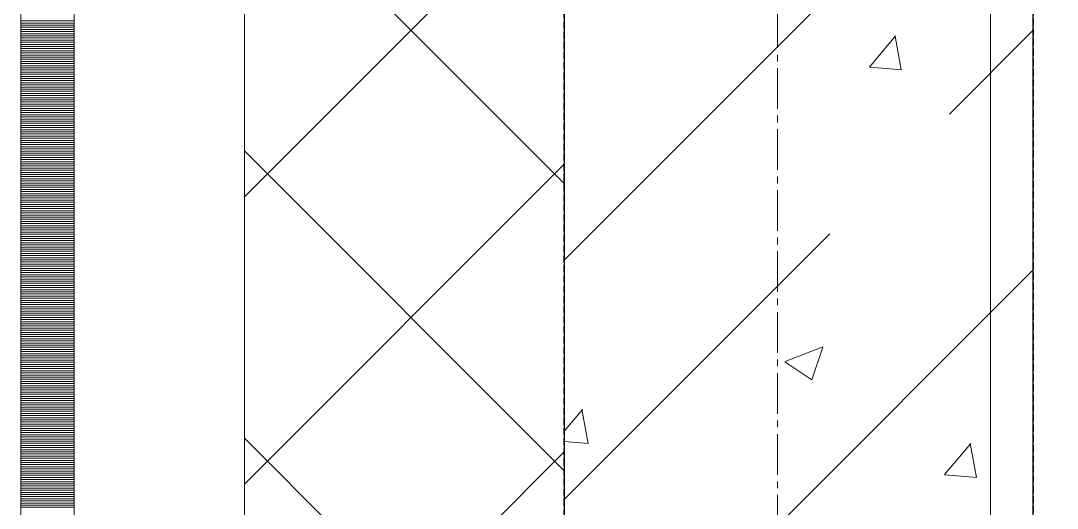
# Model space of a CAD drawing. Header units: millimetres. Extents: x 470010 to 1231400, y -134005 to 421770.
# Drawn here: x 806167.7 to 806654, y 140945.6 to 141174.1 of the extents above; entities that cross this region are included whole.
import ezdxf
from ezdxf.enums import TextEntityAlignment as Align

# ---------------------------------------------------------------- set-up
doc = ezdxf.new("R2010")
doc.units = ezdxf.units.MM
for name, pattern in [('CENTER2', [28.575, 19.05, -3.175, 3.175, -3.175]), ('DASHED', [19.05, 12.7, -6.35]), ('HIDDEN2', [4.7625, 3.175, -1.5875])]:
    doc.linetypes.add(name, pattern=pattern)
doc.layers.get('Defpoints').update_dxf_attribs({"color": 140})
doc.layers.add('АР_Делит', color=120, linetype='Continuous', lineweight=0, plot=False)
for name, color, linetype, lineweight in [('АР_Колонны', 70, 'Continuous', 30), ('АР_Стены ЖБ', 7, 'Continuous', 35), ('АР_Стены ПЕНОблок', 52, 'Continuous', 20), ('АР_Тонкая', 254, 'Continuous', 5), ('АР_Утеплитель', 31, 'Continuous', 0), ('АР_Штриховка', 8, 'Continuous', 0)]:
    doc.layers.add(name, color=color, linetype=linetype, lineweight=lineweight)
doc.layers.add('РД_Оси_100', color=7, linetype='Continuous', lineweight=0, true_color=0x525252)
doc.styles.add('style1', font='ARIALN.TTF')

# ---------------------------------------------------------------- blocks, each defined once
blk = doc.blocks.new('СОШ_2200_АР_ОСИ_М100_28.05.24')
at = {"layer": 'АР_Делит', "color": 251, "linetype": 'DASHED', "true_color": 0x636466}
blk.add_lwpolyline([(114955, 135155), (114955, -355), (93595.036, -355), (93595.036, 13855), (94145, 13855), (94145, 68320), (66055, 68320), (66055, 13857.73), (83455, 13857.73), (83455, -355), (45245, -355), (45245, 13145), (44695, 13145), (44695, 26755), (45245, 26755), (45245, 68320), (20455, 68320), (20455, 26755), (27955, 26755), (27955, 13145), (-355, 13145), (-355, 100855)], dxfattribs=at)
at = {"layer": 'РД_Оси_100', "color": 251, "linetype": 'CENTER2', "true_color": 0x636466}
blk.add_line((0, -6155), (0, 139938.679), dxfattribs=at)
blk = doc.blocks.new('A$C9108343f')
at = {"layer": 'АР_Колонны', "color": 18, "linetype": 'HIDDEN2', "lineweight": 25, "true_color": 0x000000}
for p, q in [((140704.09, 240979.49), (140704.09, 241879.49)), ((140924.09, 241879.49), (140924.09, 240979.49))]:
    blk.add_line(p, q, dxfattribs=at)
at = {"layer": 'АР_Колонны', "color": 18, "linetype": 'Continuous', "lineweight": 15, "true_color": 0x000000}
for p, q in [((140704.09, 241879.49), (140704.09, 240979.49)), ((140704.09, 241879.49), (140704.09, 240979.49)), ((140924.09, 240979.49), (140924.09, 241879.49)), ((140924.09, 240979.49), (140924.09, 241879.49))]:
    blk.add_line(p, q, dxfattribs=at)
at = {"layer": 'АР_Стены ЖБ', "color": 18, "linetype": 'Continuous', "lineweight": 30, "true_color": 0x000000}
for p, q in [((140704.09, 241879.49), (140704.09, 240979.49)), ((140924.09, 240979.49), (140924.09, 241879.49))]:
    blk.add_line(p, q, dxfattribs=at)
at = {"layer": 'АР_Стены ПЕНОблок', "color": 18, "linetype": 'Continuous', "lineweight": 20, "true_color": 0x000000}
for p, q in [((140704.09, 313879.49), (140704.09, 237679.49)), ((140904.09, 237679.49), (140904.09, 313879.49))]:
    blk.add_line(p, q, dxfattribs=at)
at = {"layer": 'АР_Тонкая', "color": 18, "linetype": 'Continuous', "lineweight": 5, "true_color": 0x000000}
for p, q in [((140449.09, 313879.49), (140449.09, 237679.49)), ((140474.09, 313879.49), (140474.09, 237679.49)), ((140474.09, 237679.49), (140474.09, 313879.49)), ((140554.09, 237679.49), (140554.09, 313879.49))]:
    blk.add_line(p, q, dxfattribs=at)
at = {"layer": 'АР_Утеплитель', "color": 18, "linetype": 'Continuous', "lineweight": 0, "true_color": 0x000000}
for p, q in [((140554.09, 313879.49), (140554.09, 237679.49)), ((140704.09, 237679.49), (140704.09, 313879.49))]:
    blk.add_line(p, q, dxfattribs=at)
at = {"layer": 'АР_Штриховка', "color": 18, "linetype": 'Continuous', "lineweight": 5, "true_color": 0x000000}
for p, q in [((140704.09, 241428.12), (140924.09, 241648.12)), ((140884.81, 241496.58), (140924.09, 241535.87)), ((140856.74, 241468.52), (140856.74, 241468.52)), ((140704.09, 241315.87), (140828.68, 241440.45)), ((140704.09, 241203.61), (140924.09, 241423.61))]:
    blk.add_line(p, q, dxfattribs=at)
at = {"layer": 'АР_Штриховка', "color": 18, "linetype": 'Continuous', "lineweight": 0, "true_color": 0x000000}
for p, q in [((140704.09, 241464.01), (140554.09, 241614.01)), ((140554.09, 241457.72), (140704.09, 241607.72)), ((140449.09, 241540.24), (140474.09, 241540.24)), ((140449.09, 241539.24), (140474.09, 241539.24)), ((140449.09, 241538.24), (140474.09, 241538.24)), ((140449.09, 241537.24), (140474.09, 241537.24)), ((140449.09, 241536.24), (140474.09, 241536.24)), ((140449.09, 241535.24), (140474.09, 241535.24)), ((140449.09, 241534.24), (140474.09, 241534.24)), ((140449.09, 241533.24), (140474.09, 241533.24)), ((140449.09, 241532.24), (140474.09, 241532.24)), ((140847.28, 241518.61), (140859.53, 241533.2)), ((140862.22, 241517.23), (140859.28, 241533.15)), ((140449.09, 241531.24), (140474.09, 241531.24)), ((140449.09, 241530.24), (140474.09, 241530.24)), ((140449.09, 241529.24), (140474.09, 241529.24)), ((140449.09, 241528.24), (140474.09, 241528.24)), ((140449.09, 241527.24), (140474.09, 241527.24)), ((140449.09, 241526.24), (140474.09, 241526.24)), ((140449.09, 241525.24), (140474.09, 241525.24)), ((140449.09, 241524.24), (140474.09, 241524.24)), ((140449.09, 241523.24), (140474.09, 241523.24)), ((140449.09, 241522.24), (140474.09, 241522.24)), ((140449.09, 241521.24), (140474.09, 241521.24)), ((140449.09, 241520.24), (140474.09, 241520.24)), ((140449.09, 241519.24), (140474.09, 241519.24)), ((140449.09, 241518.24), (140474.09, 241518.24)), ((140449.09, 241517.24), (140474.09, 241517.24)), ((140847.28, 241518.6), (140862.46, 241517.27)), ((140449.09, 241516.24), (140474.09, 241516.24)), ((140449.09, 241515.24), (140474.09, 241515.24)), ((140449.09, 241514.24), (140474.09, 241514.24)), ((140449.09, 241513.24), (140474.09, 241513.24)), ((140449.09, 241512.24), (140474.09, 241512.24)), ((140449.09, 241511.24), (140474.09, 241511.24)), ((140449.09, 241510.24), (140474.09, 241510.24)), ((140449.09, 241509.24), (140474.09, 241509.24)), ((140449.09, 241508.24), (140474.09, 241508.24)), ((140449.09, 241507.24), (140474.09, 241507.24)), ((140849.3, 241510.91), (140849.3, 241510.91)), ((140449.09, 241506.24), (140474.09, 241506.24)), ((140449.09, 241505.24), (140474.09, 241505.24)), ((140449.09, 241504.24), (140474.09, 241504.24)), ((140449.09, 241503.24), (140474.09, 241503.24)), ((140449.09, 241502.24), (140474.09, 241502.24)), ((140449.09, 241501.24), (140474.09, 241501.24)), ((140449.09, 241500.24), (140474.09, 241500.24)), ((140449.09, 241499.24), (140474.09, 241499.24)), ((140449.09, 241498.24), (140474.09, 241498.24)), ((140449.09, 241497.24), (140474.09, 241497.24)), ((140449.09, 241496.24), (140474.09, 241496.24)), ((140449.09, 241495.24), (140474.09, 241495.24)), ((140449.09, 241494.24), (140474.09, 241494.24)), ((140449.09, 241493.24), (140474.09, 241493.24)), ((140721, 241494.65), (140721, 241494.65)), ((140891.35, 241497.01), (140891.35, 241497.01)), ((140449.09, 241492.24), (140474.09, 241492.24)), ((140449.09, 241491.24), (140474.09, 241491.24)), ((140449.09, 241490.24), (140474.09, 241490.24)), ((140449.09, 241489.24), (140474.09, 241489.24)), ((140449.09, 241488.24), (140474.09, 241488.24)), ((140903.84, 241488.6), (140903.84, 241488.6)), ((140449.09, 241487.24), (140474.09, 241487.24)), ((140449.09, 241486.24), (140474.09, 241486.24)), ((140449.09, 241485.24), (140474.09, 241485.24)), ((140449.09, 241484.24), (140474.09, 241484.24)), ((140449.09, 241483.24), (140474.09, 241483.24)), ((140795.15, 241484.35), (140795.15, 241484.35)), ((140449.09, 241482.24), (140474.09, 241482.24)), ((140449.09, 241481.24), (140474.09, 241481.24)), ((140449.09, 241480.24), (140474.09, 241480.24)), ((140449.09, 241479.24), (140474.09, 241479.24)), ((140449.09, 241478.24), (140474.09, 241478.24)), ((140704.09, 241329.31), (140554.09, 241479.31)), ((140449.09, 241477.24), (140474.09, 241477.24)), ((140449.09, 241476.24), (140474.09, 241476.24)), ((140449.09, 241475.24), (140474.09, 241475.24)), ((140449.09, 241474.24), (140474.09, 241474.24)), ((140449.09, 241473.24), (140474.09, 241473.24)), ((140731.56, 241475.98), (140731.56, 241475.98)), ((140449.09, 241472.24), (140474.09, 241472.24)), ((140449.09, 241471.24), (140474.09, 241471.24)), ((140449.09, 241470.24), (140474.09, 241470.24)), ((140449.09, 241469.24), (140474.09, 241469.24)), ((140554.09, 241323.02), (140704.09, 241473.02)), ((140449.09, 241468.24), (140474.09, 241468.24)), ((140449.09, 241467.24), (140474.09, 241467.24)), ((140449.09, 241466.24), (140474.09, 241466.24)), ((140449.09, 241465.24), (140474.09, 241465.24)), ((140449.09, 241464.24), (140474.09, 241464.24)), ((140449.09, 241463.24), (140474.09, 241463.24)), ((140449.09, 241462.24), (140474.09, 241462.24)), ((140449.09, 241461.24), (140474.09, 241461.24)), ((140449.09, 241460.24), (140474.09, 241460.24)), ((140449.09, 241459.24), (140474.09, 241459.24)), ((140755.71, 241463.17), (140755.71, 241463.17)), ((140449.09, 241458.24), (140474.09, 241458.24)), ((140449.09, 241457.24), (140474.09, 241457.24)), ((140449.09, 241456.24), (140474.09, 241456.24)), ((140449.09, 241455.24), (140474.09, 241455.24)), ((140449.09, 241454.24), (140474.09, 241454.24)), ((140783.48, 241455.5), (140783.48, 241455.5)), ((140449.09, 241453.24), (140474.09, 241453.24)), ((140449.09, 241452.24), (140474.09, 241452.24)), ((140449.09, 241451.24), (140474.09, 241451.24)), ((140449.09, 241450.24), (140474.09, 241450.24)), ((140449.09, 241449.24), (140474.09, 241449.24)), ((140449.09, 241448.24), (140474.09, 241448.24)), ((140449.09, 241447.24), (140474.09, 241447.24)), ((140449.09, 241446.24), (140474.09, 241446.24)), ((140449.09, 241445.24), (140474.09, 241445.24)), ((140449.09, 241444.24), (140474.09, 241444.24)), ((140449.09, 241443.24), (140474.09, 241443.24)), ((140449.09, 241442.24), (140474.09, 241442.24)), ((140449.09, 241441.24), (140474.09, 241441.24)), ((140449.09, 241440.24), (140474.09, 241440.24)), ((140449.09, 241439.24), (140474.09, 241439.24)), ((140449.09, 241438.24), (140474.09, 241438.24)), ((140449.09, 241437.24), (140474.09, 241437.24)), ((140449.09, 241436.24), (140474.09, 241436.24)), ((140449.09, 241435.24), (140474.09, 241435.24)), ((140449.09, 241434.24), (140474.09, 241434.24)), ((140449.09, 241433.24), (140474.09, 241433.24)), ((140449.09, 241432.24), (140474.09, 241432.24)), ((140449.09, 241431.24), (140474.09, 241431.24)), ((140449.09, 241430.24), (140474.09, 241430.24)), ((140449.09, 241429.24), (140474.09, 241429.24)), ((140449.09, 241428.24), (140474.09, 241428.24)), ((140449.09, 241427.24), (140474.09, 241427.24)), ((140449.09, 241426.24), (140474.09, 241426.24)), ((140449.09, 241425.24), (140474.09, 241425.24)), ((140846.21, 241426.35), (140846.21, 241426.35)), ((140449.09, 241424.24), (140474.09, 241424.24)), ((140449.09, 241423.24), (140474.09, 241423.24)), ((140449.09, 241422.24), (140474.09, 241422.24)), ((140449.09, 241421.24), (140474.09, 241421.24)), ((140449.09, 241420.24), (140474.09, 241420.24)), ((140837.04, 241421.38), (140837.04, 241421.38)), ((140449.09, 241419.24), (140474.09, 241419.24)), ((140449.09, 241418.24), (140474.09, 241418.24)), ((140449.09, 241417.24), (140474.09, 241417.24)), ((140449.09, 241416.24), (140474.09, 241416.24)), ((140449.09, 241415.24), (140474.09, 241415.24)), ((140449.09, 241414.24), (140474.09, 241414.24)), ((140449.09, 241413.24), (140474.09, 241413.24)), ((140449.09, 241412.24), (140474.09, 241412.24)), ((140449.09, 241411.24), (140474.09, 241411.24)), ((140449.09, 241410.24), (140474.09, 241410.24)), ((140717.92, 241410.09), (140717.92, 241410.09)), ((140449.09, 241409.24), (140474.09, 241409.24)), ((140449.09, 241408.24), (140474.09, 241408.24)), ((140449.09, 241407.24), (140474.09, 241407.24)), ((140449.09, 241406.24), (140474.09, 241406.24)), ((140449.09, 241405.24), (140474.09, 241405.24)), ((140449.09, 241404.24), (140474.09, 241404.24)), ((140449.09, 241403.24), (140474.09, 241403.24)), ((140449.09, 241402.24), (140474.09, 241402.24)), ((140449.09, 241401.24), (140474.09, 241401.24)), ((140449.09, 241400.24), (140474.09, 241400.24)), ((140449.09, 241399.24), (140474.09, 241399.24)), ((140449.09, 241398.24), (140474.09, 241398.24)), ((140449.09, 241397.24), (140474.09, 241397.24)), ((140449.09, 241396.24), (140474.09, 241396.24)), ((140824.53, 241396.83), (140824.53, 241396.83)), ((140449.09, 241395.24), (140474.09, 241395.24)), ((140449.09, 241394.24), (140474.09, 241394.24)), ((140449.09, 241393.24), (140474.09, 241393.24)), ((140449.09, 241392.24), (140474.09, 241392.24)), ((140449.09, 241391.24), (140474.09, 241391.24)), ((140449.09, 241390.24), (140474.09, 241390.24)), ((140449.09, 241389.24), (140474.09, 241389.24)), ((140449.09, 241388.24), (140474.09, 241388.24)), ((140449.09, 241387.24), (140474.09, 241387.24)), ((140449.09, 241386.24), (140474.09, 241386.24)), ((140807.65, 241380.64), (140825.43, 241387.47)), ((140820.21, 241371.94), (140825.36, 241387.29)), ((140449.09, 241385.24), (140474.09, 241385.24)), ((140449.09, 241384.24), (140474.09, 241384.24)), ((140449.09, 241383.24), (140474.09, 241383.24)), ((140449.09, 241382.24), (140474.09, 241382.24)), ((140449.09, 241381.24), (140474.09, 241381.24)), ((140728.33, 241384.17), (140728.33, 241384.17)), ((140449.09, 241380.24), (140474.09, 241380.24)), ((140449.09, 241379.24), (140474.09, 241379.24)), ((140449.09, 241378.24), (140474.09, 241378.24)), ((140449.09, 241377.24), (140474.09, 241377.24)), ((140449.09, 241376.24), (140474.09, 241376.24)), ((140807.57, 241380.47), (140820.2, 241371.94)), ((140449.09, 241375.24), (140474.09, 241375.24)), ((140449.09, 241374.24), (140474.09, 241374.24)), ((140449.09, 241373.24), (140474.09, 241373.24)), ((140449.09, 241372.24), (140474.09, 241372.24)), ((140449.09, 241371.24), (140474.09, 241371.24)), ((140852.72, 241374.28), (140852.72, 241374.28)), ((140449.09, 241370.24), (140474.09, 241370.24)), ((140449.09, 241369.24), (140474.09, 241369.24)), ((140449.09, 241368.24), (140474.09, 241368.24)), ((140449.09, 241367.24), (140474.09, 241367.24)), ((140449.09, 241366.24), (140474.09, 241366.24)), ((140449.09, 241365.24), (140474.09, 241365.24)), ((140449.09, 241364.24), (140474.09, 241364.24)), ((140449.09, 241363.24), (140474.09, 241363.24)), ((140449.09, 241362.24), (140474.09, 241362.24)), ((140449.09, 241361.24), (140474.09, 241361.24)), ((140449.09, 241360.24), (140474.09, 241360.24)), ((140449.09, 241359.24), (140474.09, 241359.24)), ((140449.09, 241358.24), (140474.09, 241358.24)), ((140449.09, 241357.24), (140474.09, 241357.24)), ((140704.09, 241347.96), (140712.59, 241358.08)), ((140715.28, 241342.11), (140712.34, 241358.03)), ((140449.09, 241356.24), (140474.09, 241356.24)), ((140449.09, 241355.24), (140474.09, 241355.24)), ((140449.09, 241354.24), (140474.09, 241354.24)), ((140449.09, 241353.24), (140474.09, 241353.24)), ((140449.09, 241352.24), (140474.09, 241352.24)), ((140449.09, 241351.24), (140474.09, 241351.24)), ((140449.09, 241350.24), (140474.09, 241350.24)), ((140449.09, 241349.24), (140474.09, 241349.24)), ((140449.09, 241348.24), (140474.09, 241348.24)), ((140449.09, 241347.24), (140474.09, 241347.24)), ((140704.59, 241348.86), (140704.59, 241348.86)), ((140449.09, 241346.24), (140474.09, 241346.24)), ((140449.09, 241345.24), (140474.09, 241345.24)), ((140449.09, 241344.24), (140474.09, 241344.24)), ((140449.09, 241343.24), (140474.09, 241343.24)), ((140449.09, 241342.24), (140474.09, 241342.24)), ((140704.09, 241194.6), (140554.09, 241344.6)), ((140704.09, 241343.15), (140715.52, 241342.15)), ((140882.53, 241327.55), (140894.77, 241342.14)), ((140897.46, 241326.17), (140894.53, 241342.09)), ((140449.09, 241341.24), (140474.09, 241341.24)), ((140449.09, 241340.24), (140474.09, 241340.24)), ((140449.09, 241339.24), (140474.09, 241339.24)), ((140449.09, 241338.24), (140474.09, 241338.24)), ((140449.09, 241337.24), (140474.09, 241337.24)), ((140554.09, 241188.32), (140704.09, 241338.32)), ((140843.12, 241341.8), (140843.12, 241341.8)), ((140449.09, 241336.24), (140474.09, 241336.24)), ((140449.09, 241335.24), (140474.09, 241335.24)), ((140449.09, 241334.24), (140474.09, 241334.24)), ((140449.09, 241333.24), (140474.09, 241333.24)), ((140449.09, 241332.24), (140474.09, 241332.24)), ((140449.09, 241331.24), (140474.09, 241331.24)), ((140449.09, 241330.24), (140474.09, 241330.24)), ((140449.09, 241329.24), (140474.09, 241329.24)), ((140449.09, 241328.24), (140474.09, 241328.24)), ((140882.52, 241327.54), (140897.71, 241326.21)), ((140449.09, 241327.24), (140474.09, 241327.24)), ((140449.09, 241326.24), (140474.09, 241326.24)), ((140449.09, 241325.24), (140474.09, 241325.24)), ((140449.09, 241324.24), (140474.09, 241324.24)), ((140449.09, 241323.24), (140474.09, 241323.24)), ((140714.83, 241325.54), (140714.83, 241325.54)), ((140732.95, 241326.39), (140732.95, 241326.39)), ((140449.09, 241322.24), (140474.09, 241322.24)), ((140449.09, 241321.24), (140474.09, 241321.24)), ((140449.09, 241320.24), (140474.09, 241320.24)), ((140449.09, 241319.24), (140474.09, 241319.24)), ((140449.09, 241318.24), (140474.09, 241318.24)), ((140868.54, 241320.66), (140868.54, 241320.66)), ((140449.09, 241317.24), (140474.09, 241317.24)), ((140449.09, 241316.24), (140474.09, 241316.24)), ((140449.09, 241315.24), (140474.09, 241315.24)), ((140449.09, 241314.24), (140474.09, 241314.24)), ((140449.09, 241313.24), (140474.09, 241313.24)), ((140449.09, 241312.24), (140474.09, 241312.24))]:
    blk.add_line(p, q, dxfattribs=at)
at = {"layer": 'РД_Оси_100'}
blk.add_blockref('СОШ_2200_АР_ОСИ_М100_28.05.24', (140804.09, 223079.49), dxfattribs=at)
at = {"layer": 'Defpoints', "color": 18, "true_color": 0x000000, "style": 'style1'}
for p in [(143949.34, 316089.12), (143974.98, 281639.5), (143890.4, 273244.71), (143839.99, 264276.81), (143967.75, 254892.38), (12251.96, 104178.14), (12382.58, 96023.14)]:
    blk.add_attdef('АР-ПОМЕЩЕНИЕ:НАИМЕНОВАНИЕ', text='', height=100, dxfattribs=at).set_placement(p, align=Align.MIDDLE)
at = {"layer": 'Defpoints', "color": 18, "true_color": 0x000000, "style": 'style1', "flags": 8}
for p in [(143951.3, 279099.09), (143848.34, 269251.11), (143875.33, 260094.25), (144049.74, 250824.7), (163419.28, 238153.36), (155897.46, 237965.97), (183037.2, 237965.97), (143342.94, 237876.19)]:
    blk.add_attdef('АР-ПОМЕЩЕНИЕ:НАИМЕНОВАНИЕ', text='', height=100, dxfattribs=at).set_placement(p, align=Align.MIDDLE)

msp = doc.modelspace()

# ---------------------------------------------------------------- linework, layer by layer
at = {"layer": 'АР_Колонны', "color": 18, "linetype": 'HIDDEN2', "lineweight": 25, "true_color": 0x000000}
for p, q in [((806422.706, 140613.251), (806422.706, 141513.251)), ((806642.706, 141513.251), (806642.706, 140613.251))]:
    msp.add_line(p, q, dxfattribs=at)
at = {"layer": 'АР_Колонны', "color": 18, "linetype": 'Continuous', "lineweight": 15, "true_color": 0x000000}
for p, q in [((806422.706, 141513.251), (806422.706, 140613.251)), ((806422.706, 141513.251), (806422.706, 140613.251)), ((806642.706, 140613.251), (806642.706, 141513.251)), ((806642.706, 140613.251), (806642.706, 141513.251))]:
    msp.add_line(p, q, dxfattribs=at)
at = {"layer": 'АР_Стены ЖБ', "color": 18, "linetype": 'Continuous', "lineweight": 30, "true_color": 0x000000}
for p, q in [((806422.706, 141513.251), (806422.706, 140613.251)), ((806642.706, 140613.251), (806642.706, 141513.251))]:
    msp.add_line(p, q, dxfattribs=at)
at = {"layer": 'АР_Стены ПЕНОблок', "color": 18, "linetype": 'Continuous', "lineweight": 20, "true_color": 0x000000}
for p, q in [((806422.706, 213513.251), (806422.706, 137313.251)), ((806622.706, 137313.251), (806622.706, 213513.251))]:
    msp.add_line(p, q, dxfattribs=at)
at = {"layer": 'АР_Тонкая', "color": 18, "linetype": 'Continuous', "lineweight": 5, "true_color": 0x000000}
for p, q in [((806167.706, 213513.251), (806167.706, 137313.251)), ((806192.706, 213513.251), (806192.706, 137313.251)), ((806192.706, 137313.251), (806192.706, 213513.251)), ((806272.706, 137313.251), (806272.706, 213513.251))]:
    msp.add_line(p, q, dxfattribs=at)
at = {"layer": 'АР_Утеплитель', "color": 18, "linetype": 'Continuous', "lineweight": 0, "true_color": 0x000000}
for p, q in [((806272.706, 213513.251), (806272.706, 137313.251)), ((806422.706, 137313.251), (806422.706, 213513.251))]:
    msp.add_line(p, q, dxfattribs=at)
at = {"layer": 'АР_Штриховка', "color": 18, "linetype": 'Continuous', "lineweight": 5, "true_color": 0x000000}
for p, q in [((806422.706, 141061.878), (806642.706, 141281.878)), ((806603.419, 141130.338), (806642.706, 141169.624)), ((806422.706, 140949.624), (806547.293, 141074.211)), ((806422.706, 140837.371), (806642.706, 141057.371))]:
    msp.add_line(p, q, dxfattribs=at)
at = {"layer": 'АР_Штриховка', "color": 18, "linetype": 'Continuous', "lineweight": 0, "true_color": 0x000000}
for p, q in [((806422.706, 141097.77), (806272.706, 141247.77)), ((806272.706, 141091.483), (806422.706, 141241.483)), ((806167.706, 141174), (806192.706, 141174)), ((806167.706, 141173), (806192.706, 141173)), ((806167.706, 141172), (806192.706, 141172)), ((806167.706, 141171), (806192.706, 141171)), ((806167.706, 141170), (806192.706, 141170)), ((806167.706, 141169), (806192.706, 141169)), ((806167.706, 141168), (806192.706, 141168)), ((806167.706, 141167), (806192.706, 141167)), ((806167.706, 141166), (806192.706, 141166)), ((806167.706, 141165), (806192.706, 141165)), ((806167.706, 141164), (806192.706, 141164)), ((806167.706, 141163), (806192.706, 141163)), ((806565.894, 141152.366), (806578.139, 141166.959)), ((806580.832, 141150.983), (806577.895, 141166.904)), ((806167.706, 141162), (806192.706, 141162)), ((806167.706, 141161), (806192.706, 141161)), ((806167.706, 141160), (806192.706, 141160)), ((806167.706, 141159), (806192.706, 141159)), ((806167.706, 141158), (806192.706, 141158)), ((806167.706, 141157), (806192.706, 141157)), ((806167.706, 141156), (806192.706, 141156)), ((806167.706, 141155), (806192.706, 141155)), ((806167.706, 141154), (806192.706, 141154)), ((806167.706, 141153), (806192.706, 141153)), ((806167.706, 141152), (806192.706, 141152)), ((806167.706, 141151), (806192.706, 141151)), ((806167.706, 141150), (806192.706, 141150)), ((806167.706, 141149), (806192.706, 141149)), ((806565.893, 141152.356), (806581.075, 141151.028)), ((806167.706, 141148), (806192.706, 141148)), ((806167.706, 141147), (806192.706, 141147)), ((806167.706, 141146), (806192.706, 141146)), ((806167.706, 141145), (806192.706, 141145)), ((806167.706, 141144), (806192.706, 141144)), ((806167.706, 141143), (806192.706, 141143)), ((806167.706, 141142), (806192.706, 141142)), ((806167.706, 141141), (806192.706, 141141)), ((806167.706, 141140), (806192.706, 141140)), ((806167.706, 141139), (806192.706, 141139)), ((806167.706, 141138), (806192.706, 141138)), ((806167.706, 141137), (806192.706, 141137)), ((806167.706, 141136), (806192.706, 141136)), ((806167.706, 141135), (806192.706, 141135)), ((806167.706, 141134), (806192.706, 141134)), ((806167.706, 141133), (806192.706, 141133)), ((806167.706, 141132), (806192.706, 141132)), ((806167.706, 141131), (806192.706, 141131)), ((806167.706, 141130), (806192.706, 141130)), ((806167.706, 141129), (806192.706, 141129)), ((806167.706, 141128), (806192.706, 141128)), ((806167.706, 141127), (806192.706, 141127)), ((806167.706, 141126), (806192.706, 141126)), ((806167.706, 141125), (806192.706, 141125)), ((806167.706, 141124), (806192.706, 141124)), ((806167.706, 141123), (806192.706, 141123)), ((806167.706, 141122), (806192.706, 141122)), ((806167.706, 141121), (806192.706, 141121)), ((806167.706, 141120), (806192.706, 141120)), ((806167.706, 141119), (806192.706, 141119)), ((806167.706, 141118), (806192.706, 141118)), ((806167.706, 141117), (806192.706, 141117)), ((806167.706, 141116), (806192.706, 141116)), ((806167.706, 141115), (806192.706, 141115)), ((806167.706, 141114), (806192.706, 141114)), ((806167.706, 141113), (806192.706, 141113)), ((806167.706, 141112), (806192.706, 141112)), ((806167.706, 141111), (806192.706, 141111)), ((806167.706, 141110), (806192.706, 141110)), ((806422.706, 140963.066), (806272.706, 141113.066)), ((806167.706, 141109), (806192.706, 141109)), ((806167.706, 141108), (806192.706, 141108)), ((806167.706, 141107), (806192.706, 141107)), ((806167.706, 141106), (806192.706, 141106)), ((806167.706, 141105), (806192.706, 141105)), ((806272.706, 140956.779), (806422.706, 141106.779)), ((806167.706, 141104), (806192.706, 141104)), ((806167.706, 141103), (806192.706, 141103)), ((806167.706, 141102), (806192.706, 141102)), ((806167.706, 141101), (806192.706, 141101)), ((806167.706, 141100), (806192.706, 141100)), ((806167.706, 141099), (806192.706, 141099)), ((806167.706, 141098), (806192.706, 141098)), ((806167.706, 141097), (806192.706, 141097)), ((806167.706, 141096), (806192.706, 141096)), ((806167.706, 141095), (806192.706, 141095)), ((806167.706, 141094), (806192.706, 141094)), ((806167.706, 141093), (806192.706, 141093)), ((806167.706, 141092), (806192.706, 141092)), ((806167.706, 141091), (806192.706, 141091)), ((806167.706, 141090), (806192.706, 141090)), ((806167.706, 141089), (806192.706, 141089)), ((806167.706, 141088), (806192.706, 141088)), ((806167.706, 141087), (806192.706, 141087)), ((806167.706, 141086), (806192.706, 141086)), ((806167.706, 141085), (806192.706, 141085)), ((806167.706, 141084), (806192.706, 141084)), ((806167.706, 141083), (806192.706, 141083)), ((806167.706, 141082), (806192.706, 141082)), ((806167.706, 141081), (806192.706, 141081)), ((806167.706, 141080), (806192.706, 141080)), ((806167.706, 141079), (806192.706, 141079)), ((806167.706, 141078), (806192.706, 141078)), ((806167.706, 141077), (806192.706, 141077)), ((806167.706, 141076), (806192.706, 141076)), ((806167.706, 141075), (806192.706, 141075)), ((806167.706, 141074), (806192.706, 141074)), ((806167.706, 141073), (806192.706, 141073)), ((806167.706, 141072), (806192.706, 141072)), ((806167.706, 141071), (806192.706, 141071)), ((806167.706, 141070), (806192.706, 141070)), ((806167.706, 141069), (806192.706, 141069)), ((806167.706, 141068), (806192.706, 141068)), ((806167.706, 141067), (806192.706, 141067)), ((806167.706, 141066), (806192.706, 141066)), ((806167.706, 141065), (806192.706, 141065)), ((806167.706, 141064), (806192.706, 141064)), ((806167.706, 141063), (806192.706, 141063)), ((806167.706, 141062), (806192.706, 141062)), ((806167.706, 141061), (806192.706, 141061)), ((806167.706, 141060), (806192.706, 141060)), ((806167.706, 141059), (806192.706, 141059)), ((806167.706, 141058), (806192.706, 141058)), ((806167.706, 141057), (806192.706, 141057)), ((806167.706, 141056), (806192.706, 141056)), ((806167.706, 141055), (806192.706, 141055)), ((806167.706, 141054), (806192.706, 141054)), ((806167.706, 141053), (806192.706, 141053)), ((806167.706, 141052), (806192.706, 141052)), ((806167.706, 141051), (806192.706, 141051)), ((806167.706, 141050), (806192.706, 141050)), ((806167.706, 141049), (806192.706, 141049)), ((806167.706, 141048), (806192.706, 141048)), ((806167.706, 141047), (806192.706, 141047)), ((806167.706, 141046), (806192.706, 141046)), ((806167.706, 141045), (806192.706, 141045)), ((806167.706, 141044), (806192.706, 141044)), ((806167.706, 141043), (806192.706, 141043)), ((806167.706, 141042), (806192.706, 141042)), ((806167.706, 141041), (806192.706, 141041)), ((806167.706, 141040), (806192.706, 141040)), ((806167.706, 141039), (806192.706, 141039)), ((806167.706, 141038), (806192.706, 141038)), ((806167.706, 141037), (806192.706, 141037)), ((806167.706, 141036), (806192.706, 141036)), ((806167.706, 141035), (806192.706, 141035)), ((806167.706, 141034), (806192.706, 141034)), ((806167.706, 141033), (806192.706, 141033)), ((806167.706, 141032), (806192.706, 141032)), ((806167.706, 141031), (806192.706, 141031)), ((806167.706, 141030), (806192.706, 141030)), ((806167.706, 141029), (806192.706, 141029)), ((806167.706, 141028), (806192.706, 141028)), ((806167.706, 141027), (806192.706, 141027)), ((806167.706, 141026), (806192.706, 141026)), ((806167.706, 141025), (806192.706, 141025)), ((806167.706, 141024), (806192.706, 141024)), ((806167.706, 141023), (806192.706, 141023)), ((806167.706, 141022), (806192.706, 141022)), ((806167.706, 141021), (806192.706, 141021)), ((806167.706, 141020), (806192.706, 141020)), ((806167.706, 141019), (806192.706, 141019)), ((806167.706, 141018), (806192.706, 141018)), ((806526.26, 141014.402), (806544.044, 141021.229)), ((806538.818, 141005.7), (806543.968, 141021.049)), ((806167.706, 141017), (806192.706, 141017)), ((806167.706, 141016), (806192.706, 141016)), ((806167.706, 141015), (806192.706, 141015)), ((806167.706, 141014), (806192.706, 141014)), ((806167.706, 141013), (806192.706, 141013)), ((806526.178, 141014.223), (806538.813, 141005.701)), ((806167.706, 141012), (806192.706, 141012)), ((806167.706, 141011), (806192.706, 141011)), ((806167.706, 141010), (806192.706, 141010)), ((806167.706, 141009), (806192.706, 141009)), ((806167.706, 141008), (806192.706, 141008)), ((806167.706, 141007), (806192.706, 141007)), ((806167.706, 141006), (806192.706, 141006)), ((806167.706, 141005), (806192.706, 141005)), ((806167.706, 141004), (806192.706, 141004)), ((806167.706, 141003), (806192.706, 141003)), ((806167.706, 141002), (806192.706, 141002)), ((806167.706, 141001), (806192.706, 141001)), ((806167.706, 141000), (806192.706, 141000)), ((806167.706, 140999), (806192.706, 140999)), ((806167.706, 140998), (806192.706, 140998)), ((806167.706, 140997), (806192.706, 140997)), ((806167.706, 140996), (806192.706, 140996)), ((806167.706, 140995), (806192.706, 140995)), ((806167.706, 140994), (806192.706, 140994)), ((806167.706, 140993), (806192.706, 140993)), ((806167.706, 140992), (806192.706, 140992)), ((806167.706, 140991), (806192.706, 140991)), ((806167.706, 140990), (806192.706, 140990)), ((806167.706, 140989), (806192.706, 140989)), ((806167.706, 140988), (806192.706, 140988)), ((806422.706, 140981.721), (806431.198, 140991.842)), ((806433.89, 140975.865), (806430.953, 140991.787)), ((806167.706, 140987), (806192.706, 140987)), ((806167.706, 140986), (806192.706, 140986)), ((806167.706, 140985), (806192.706, 140985)), ((806167.706, 140984), (806192.706, 140984)), ((806167.706, 140983), (806192.706, 140983)), ((806167.706, 140982), (806192.706, 140982)), ((806167.706, 140981), (806192.706, 140981)), ((806167.706, 140980), (806192.706, 140980)), ((806167.706, 140979), (806192.706, 140979)), ((806422.706, 140828.362), (806272.706, 140978.362)), ((806167.706, 140978), (806192.706, 140978)), ((806167.706, 140977), (806192.706, 140977)), ((806167.706, 140976), (806192.706, 140976)), ((806167.706, 140975), (806192.706, 140975)), ((806167.706, 140974), (806192.706, 140974)), ((806422.706, 140976.91), (806434.134, 140975.91)), ((806601.138, 140961.309), (806613.383, 140975.902)), ((806616.074, 140959.926), (806613.138, 140975.847)), ((806167.706, 140973), (806192.706, 140973)), ((806167.706, 140972), (806192.706, 140972)), ((806167.706, 140971), (806192.706, 140971)), ((806167.706, 140970), (806192.706, 140970)), ((806167.706, 140969), (806192.706, 140969)), ((806272.706, 140822.075), (806422.706, 140972.075)), ((806167.706, 140968), (806192.706, 140968)), ((806167.706, 140967), (806192.706, 140967)), ((806167.706, 140966), (806192.706, 140966)), ((806167.706, 140965), (806192.706, 140965)), ((806167.706, 140964), (806192.706, 140964)), ((806167.706, 140963), (806192.706, 140963)), ((806167.706, 140962), (806192.706, 140962)), ((806167.706, 140961), (806192.706, 140961)), ((806167.706, 140960), (806192.706, 140960)), ((806167.706, 140959), (806192.706, 140959)), ((806601.137, 140961.3), (806616.319, 140959.971)), ((806167.706, 140958), (806192.706, 140958)), ((806167.706, 140957), (806192.706, 140957)), ((806167.706, 140956), (806192.706, 140956)), ((806167.706, 140955), (806192.706, 140955)), ((806167.706, 140954), (806192.706, 140954)), ((806167.706, 140953), (806192.706, 140953)), ((806167.706, 140952), (806192.706, 140952)), ((806167.706, 140951), (806192.706, 140951)), ((806167.706, 140950), (806192.706, 140950)), ((806167.706, 140949), (806192.706, 140949)), ((806167.706, 140948), (806192.706, 140948)), ((806167.706, 140947), (806192.706, 140947)), ((806167.706, 140946), (806192.706, 140946))]:
    msp.add_line(p, q, dxfattribs=at)

# ---------------------------------------------------------------- block references
msp.add_blockref('A$C9108343f', (665718.612, -100366.242))
at = {"layer": 'РД_Оси_100'}
msp.add_blockref('СОШ_2200_АР_ОСИ_М100_28.05.24', (806522.706, 122713.251), dxfattribs=at)

doc.saveas('drawing.dxf')
